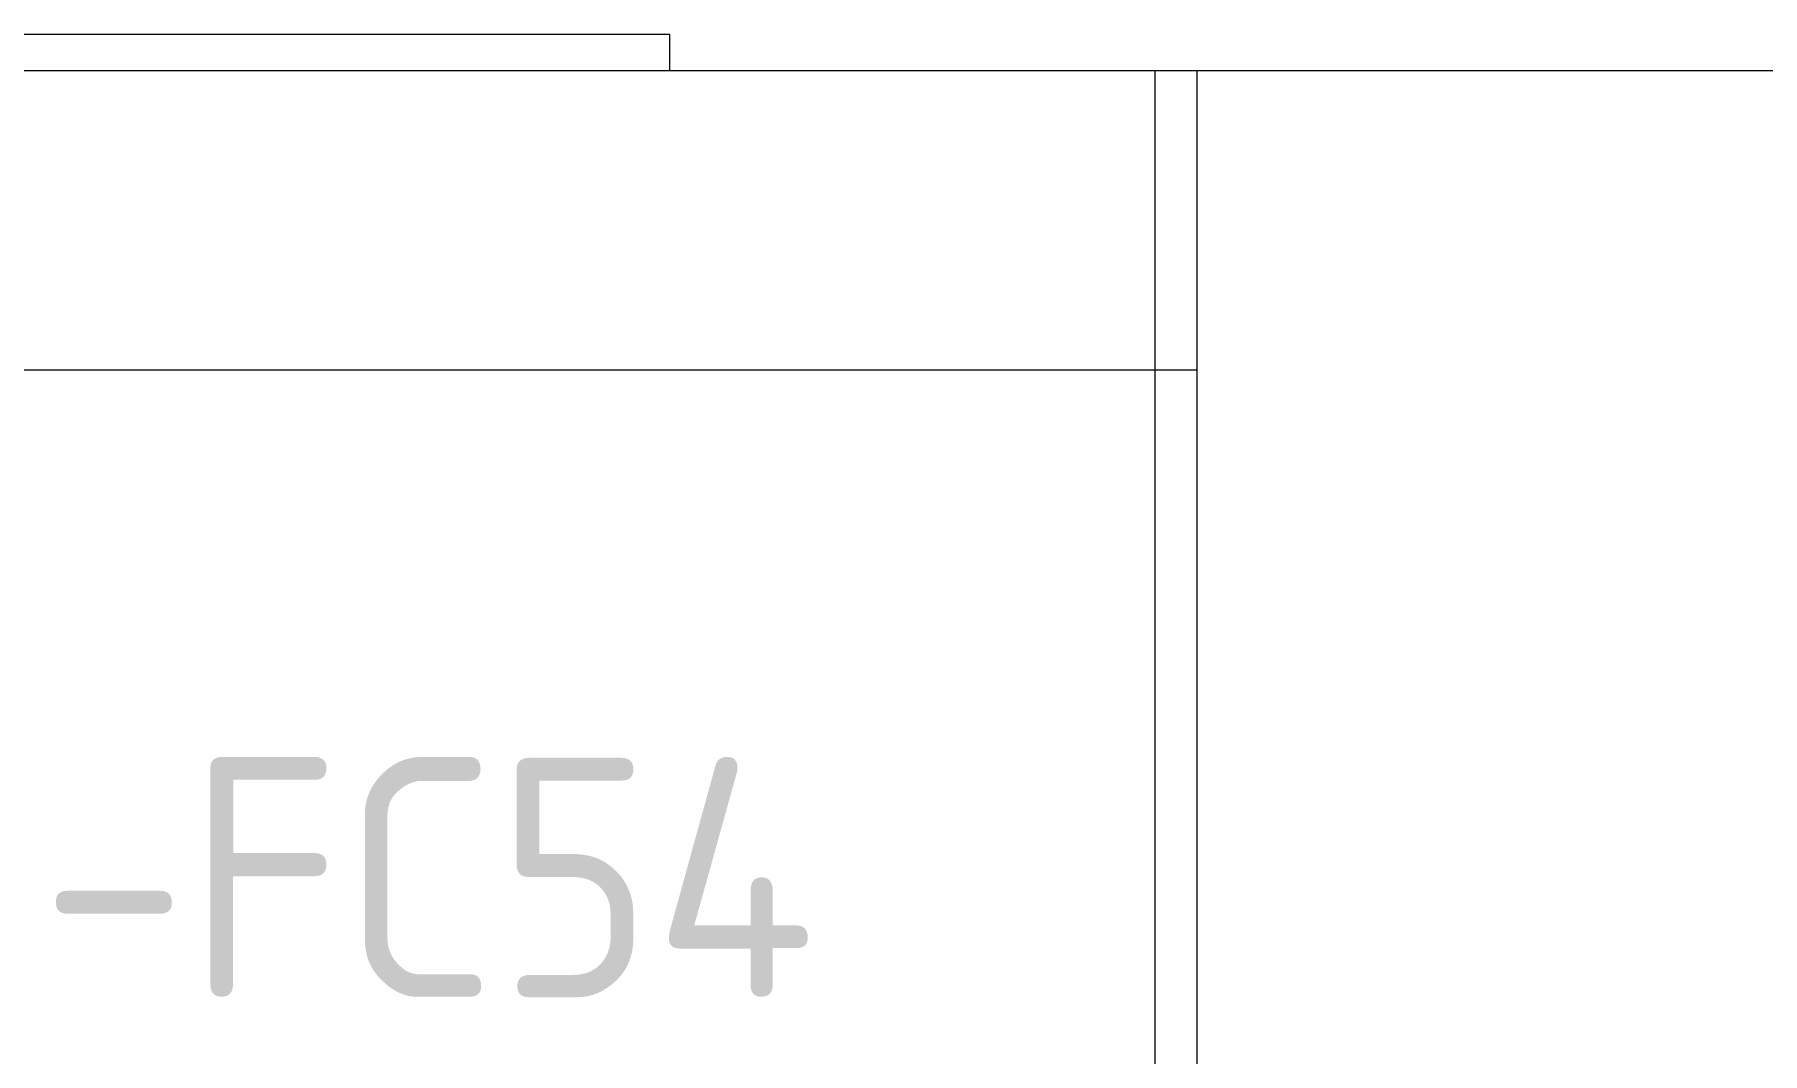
# Model space of a CAD drawing. Header units: millimetres. Extents: x 1359 to 3577, y 1336 to 3557.
# Drawn here: x 2323 to 2467.3, y 3269.5 to 3354.6 of the extents above; entities that cross this region are included whole.
import ezdxf
from ezdxf.enums import TextEntityAlignment as Align

# ---------------------------------------------------------------- set-up
doc = ezdxf.new("R2010")
doc.units = ezdxf.units.MM
doc.layers.add('000-PI-ORMAR', color=2, linetype='Continuous')
doc.layers.add('002-PI-Kabelska kanalica', color=150, linetype='Continuous')
doc.styles.add('PI0', font='isocpeur.ttf', dxfattribs={"width": 0.9})

msp = doc.modelspace()

# ---------------------------------------------------------------- linework, layer by layer
at = {"layer": '000-PI-ORMAR', "color": 0, "linetype": 'ByBlock', "lineweight": 0}
for p, q in [((2376.07, 3354.56), (1565.07, 3354.56)), ((2376.07, 3351.56), (2376.07, 3354.56)), ((2376.07, 3351.56), (2420.07, 3351.56)), ((2420.07, 3351.56), (2420.07, 1461.56))]:
    msp.add_line(p, q, dxfattribs=at)
at = {"layer": '002-PI-Kabelska kanalica', "color": 0, "linetype": 'ByBlock', "lineweight": 0}
for p, q in [((1601.07, 3351.56), (2420.07, 3351.56)), ((2416.57, 3351.56), (2516.57, 3351.56)), ((2416.57, 3351.56), (2416.57, 1679.56)), ((2420.07, 3351.56), (2420.07, 3326.56)), ((1601.07, 3326.56), (2420.07, 3326.56))]:
    msp.add_line(p, q, dxfattribs=at)

# ---------------------------------------------------------------- texts
at = {"layer": '002-PI-Kabelska kanalica', "color": 0, "linetype": 'ByBlock', "lineweight": 0, "style": 'PI0', "width": 0.9}
msp.add_text('-FC54', height=20, dxfattribs=at).set_placement((2355.86, 3284.2), align=Align.MIDDLE)

doc.saveas('drawing.dxf')
